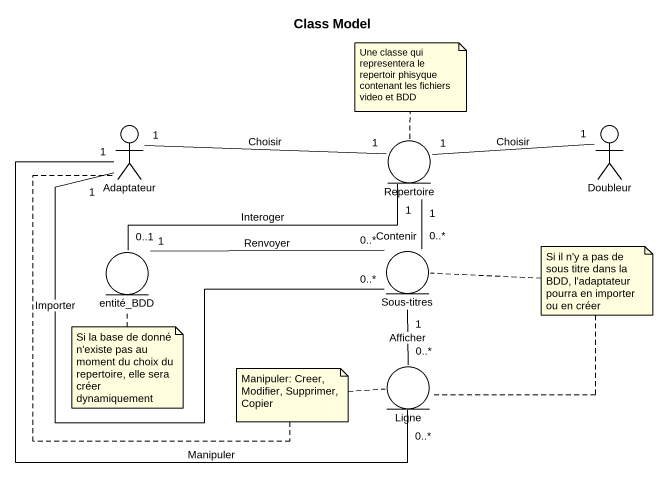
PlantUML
@startuml
title Class Model
actor Adaptateur
actor Doubleur
entity Repertoire
entity entité_BDD
entity "Sous-titres" as Sous_titres
entity Ligne
Adaptateur "1" -right- "1" Repertoire : Choisir
Adaptateur "1" -right- "0..*" Sous_titres : Importer
Adaptateur "1" -- "0..*" Ligne : Manipuler
Doubleur "1" -left- "1" Repertoire : Choisir
Repertoire "1" -left- "0..1" entité_BDD : Interoger
Repertoire "1" -- "0..*" Sous_titres : Contenir
entité_BDD "1" -right- "0..*" Sous_titres : Renvoyer
Sous_titres "1" -- "0..*" Ligne : Afficher
note top of Repertoire : Une classe qui representera le repertoir phisyque contenant les fichiers video et BDD
note as N2
  Si il n'y a pas de sous titre dans la BDD, l'adaptateur pourra en importer ou en créer
end note
N2 .. Sous_titres
N2 .. Ligne
note bottom of entité_BDD : Si la base de donné n'existe pas au moment du choix du repertoire, elle sera créer dynamiquement
note as N4
  Manipuler: Creer, Modifier, Supprimer, Copier
end note
N4 .. Ligne
N4 .. Adaptateur
@enduml
